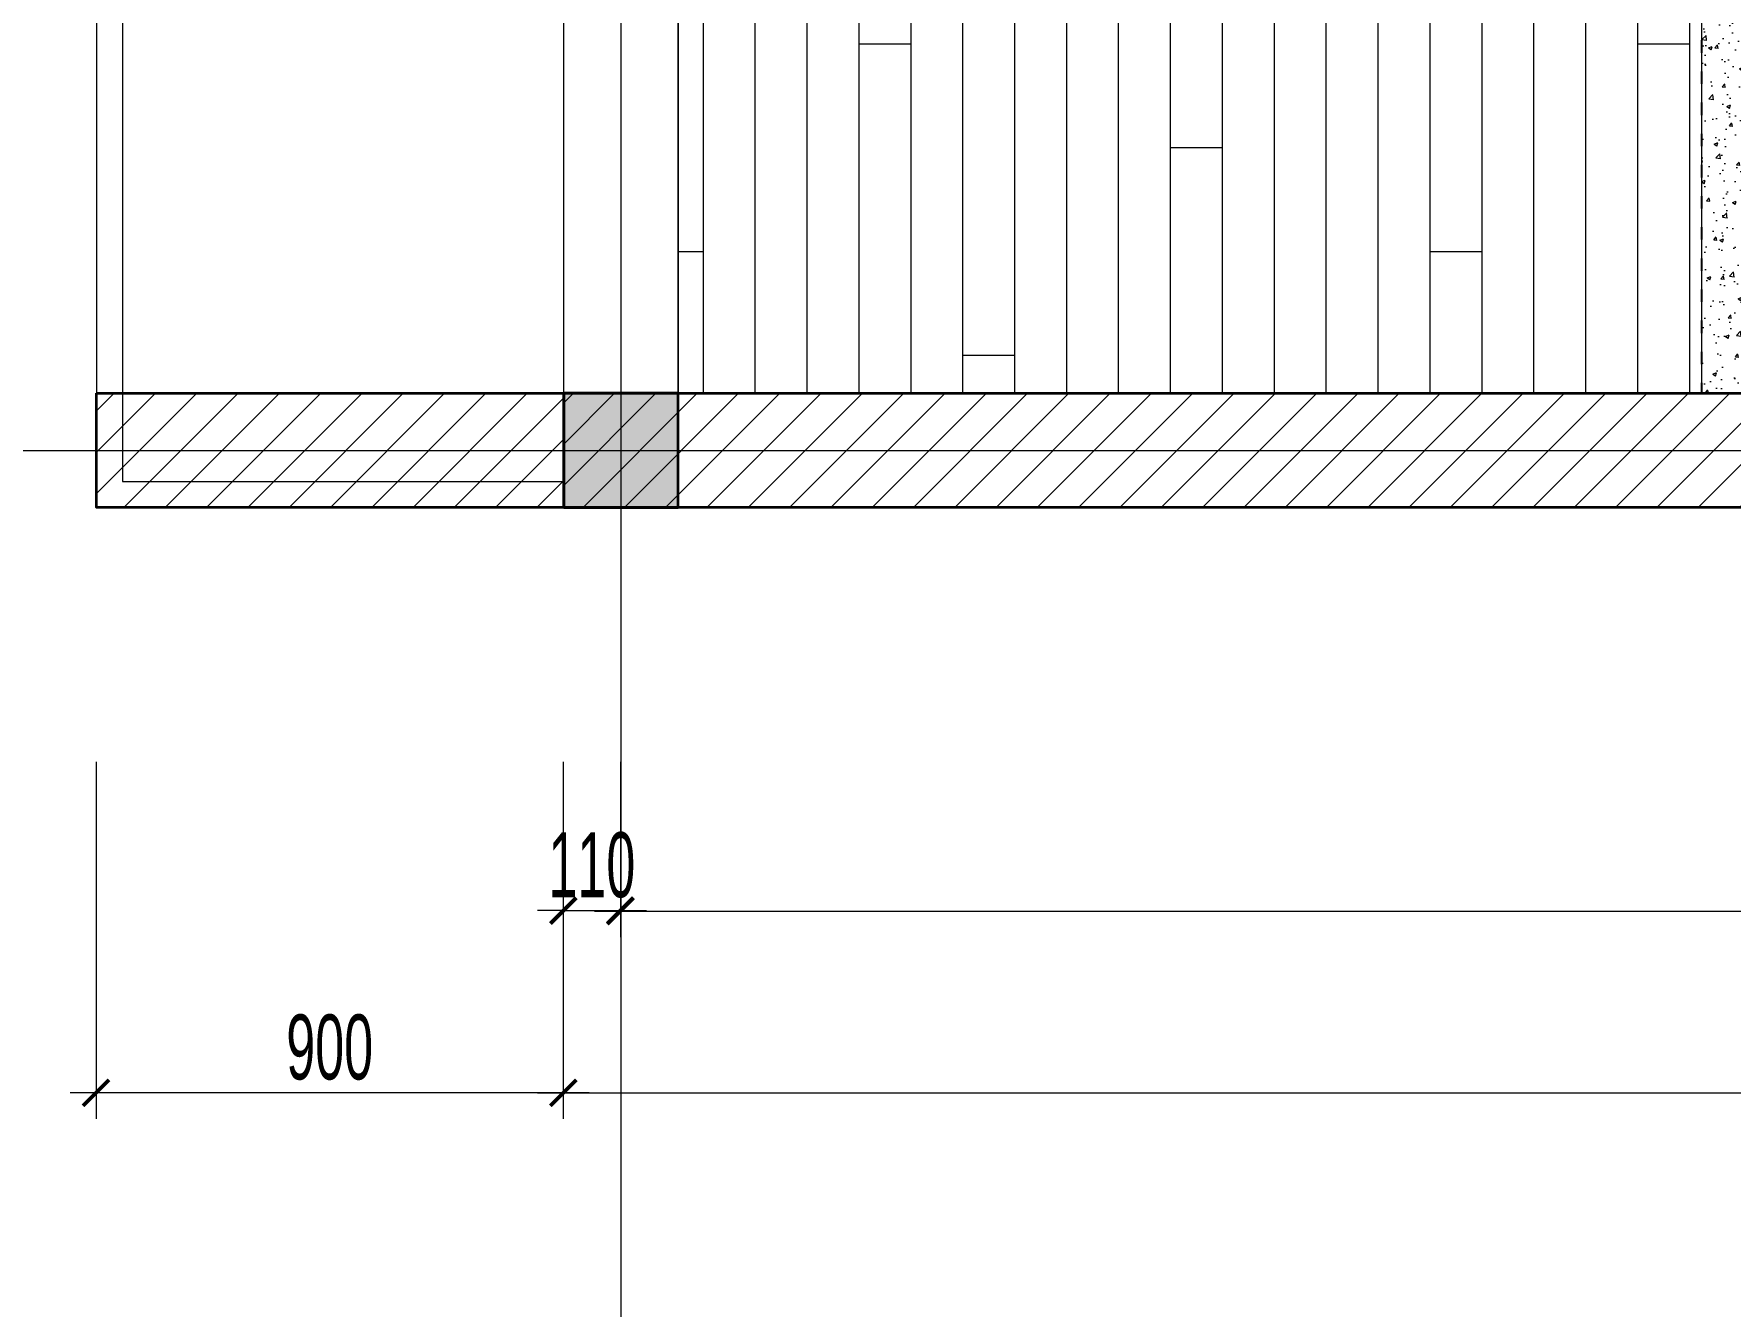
# Model space of a CAD drawing. Header units: millimetres. Extents: x 1336014 to 2939047, y -333549 to -60566.
# Drawn here: x 1476476 to 1479744, y -120302 to -117851 of the extents above; entities that cross this region are included whole.
import ezdxf

# ---------------------------------------------------------------- set-up
doc = ezdxf.new("R2010")
doc.units = ezdxf.units.MM
doc.header["$MEASUREMENT"] = 0
doc.linetypes.add('ACAD_ISO03W100', pattern=[30, 12, -18])
doc.linetypes.add('CENTER2', pattern=[1.125, 0.75, -0.125, 0.125, -0.125])
for name, color, linetype, lineweight in [('01.Cut', 255, 'Continuous', 35), ('02.Thay', 145, 'Continuous', 15), ('03.Manh', 251, 'Continuous', 13), ('06.betong', 2, 'Continuous', 35), ('08.Dim', 156, 'Continuous', 15), ('09.Hatch', 250, 'Continuous', 5), ('10.truc', 250, 'CENTER2', 20)]:
    doc.layers.add(name, color=color, linetype=linetype, lineweight=lineweight)
doc.layers.add('truc1', color=250, linetype='ACAD_ISO03W100')
doc.styles.add('TT5_Text Dim', font='hoatbif.shx', dxfattribs={"width": 0.6})
doc.dimstyles.new('TT5_Dim 1-50', dxfattribs={"dimscale": 50, "dimtxt": 2.5, "dimasz": 1, "dimexe": 1, "dimexo": 0.5, "dimgap": 0.5, "dimtad": 1, "dimdec": 0, "dimzin": 0, "dimdsep": 46, "dimtxsty": 'TT5_Text Dim', "dimblk": 'ARCHTICK', "dimcen": 0, "dimdle": 1, "dimclrd": 256, "dimclre": 256, "dimclrt": 1, "dimadec": 0, "dimazin": 0, "dimtfac": 0.015, "dimtdec": 0, "dimtix": 1, "dimtmove": 2, "dimatfit": 3, "dimldrblk": 'DOT', "dimfxl": 1, "dimtolj": 1, "dimtzin": 0, "dimlwd": -1, "dimlwe": -1, "dimarcsym": 1})

# ---------------------------------------------------------------- blocks, each defined once
blk = doc.blocks.new('DFGFH')
h = blk.add_hatch(color=256)
h.dxf.hatch_style = 1
h.paths.add_polyline_path([(15438.1, 12136.8), (15658.1, 12136.8), (15658.1, 12356.8), (15438.1, 12356.8)])
blk.add_lwpolyline([(15438.1, 12136.8), (15658.1, 12136.8), (15658.1, 12356.8), (15438.1, 12356.8)], close=True)
blk = doc.blocks.new('_ARCHTICK')
at = {"const_width": 0.15}
blk.add_lwpolyline([(-0.5, -0.5), (0.5, 0.5)], dxfattribs=at)
blk = doc.blocks.new('*D626')
at = {"layer": '08.Dim', "transparency": 16777216}
for p, q in [((1477606.1, -119253.7), (1477606.1, -119591.2)), ((1483626.1, -119253.7), (1483626.1, -119591.2)), ((1477556.1, -119541.2), (1483676.1, -119541.2))]:
    blk.add_line(p, q, dxfattribs=at)
at = {"layer": 'Defpoints', "color": 0, "transparency": 16777216}
for p in [(1477606.1, -119228.7), (1483626.1, -119228.7), (1483626.1, -119541.2)]:
    blk.add_point(p, dxfattribs=at)
at = {"layer": '08.Dim', "transparency": 16777216, "xscale": 50, "yscale": 50, "zscale": 50, "rotation": 180}
blk.add_blockref('_ARCHTICK', (1477606.1, -119541.2), dxfattribs=at)
at = {"layer": '08.Dim', "transparency": 16777216, "xscale": 50, "yscale": 50, "zscale": 50}
blk.add_blockref('_ARCHTICK', (1483626.1, -119541.2), dxfattribs=at)
at = {"layer": '08.Dim', "color": 1, "transparency": 16777216, "insert": (1480616.1, -119453.7), "char_height": 125, "attachment_point": 5, "style": 'TT5_Text Dim'}
blk.add_mtext('\\A1;6020', dxfattribs=at)
blk = doc.blocks.new('_DOT')
blk.add_line((-0.5, 0), (-1, 0))
at = {"const_width": 0.5}
blk.add_lwpolyline([(-0.25, 0, 1), (0.25, 0, 1)], format="xyb", close=True, dxfattribs=at)
blk = doc.blocks.new('*D630')
at = {"layer": '08.Dim', "transparency": 16777216}
for p, q in [((1477496.1, -119253.7), (1477496.1, -119941.2)), ((1492496.1, -119253.7), (1492496.1, -119941.2)), ((1477446.1, -119891.2), (1492546.1, -119891.2))]:
    blk.add_line(p, q, dxfattribs=at)
at = {"layer": 'Defpoints', "color": 0, "transparency": 16777216}
for p in [(1477496.1, -119228.7), (1492496.1, -119228.7), (1492496.1, -119891.2)]:
    blk.add_point(p, dxfattribs=at)
at = {"layer": '08.Dim', "transparency": 16777216, "xscale": 50, "yscale": 50, "zscale": 50, "rotation": 180}
blk.add_blockref('_ARCHTICK', (1477496.1, -119891.2), dxfattribs=at)
at = {"layer": '08.Dim', "transparency": 16777216, "xscale": 50, "yscale": 50, "zscale": 50}
blk.add_blockref('_ARCHTICK', (1492496.1, -119891.2), dxfattribs=at)
at = {"layer": '08.Dim', "color": 1, "transparency": 16777216, "insert": (1485496.1, -119803.7), "char_height": 125, "attachment_point": 5, "style": 'TT5_Text Dim'}
blk.add_mtext('\\A1;15000', dxfattribs=at)
blk = doc.blocks.new('*D615')
at = {"layer": '08.Dim', "transparency": 16777216}
for p, q in [((1476596.1, -119253.7), (1476596.1, -119941.2)), ((1477496.1, -119253.7), (1477496.1, -119941.2)), ((1477546.1, -119891.2), (1476546.1, -119891.2))]:
    blk.add_line(p, q, dxfattribs=at)
at = {"layer": 'Defpoints', "color": 0, "transparency": 16777216}
for p in [(1476596.1, -119228.7), (1477496.1, -119228.7), (1476596.1, -119891.2)]:
    blk.add_point(p, dxfattribs=at)
at = {"layer": '08.Dim', "transparency": 16777216, "xscale": 50, "yscale": 50, "zscale": 50, "rotation": 180}
blk.add_blockref('_ARCHTICK', (1476596.1, -119891.2), dxfattribs=at)
at = {"layer": '08.Dim', "transparency": 16777216, "xscale": 50, "yscale": 50, "zscale": 50}
blk.add_blockref('_ARCHTICK', (1477496.1, -119891.2), dxfattribs=at)
at = {"layer": '08.Dim', "color": 1, "transparency": 16777216, "insert": (1477046.1, -119803.7), "char_height": 125, "attachment_point": 5, "style": 'TT5_Text Dim'}
blk.add_mtext('\\A1;900', dxfattribs=at)
blk = doc.blocks.new('*D616')
at = {"layer": '08.Dim', "transparency": 16777216}
for p, q in [((1477496.1, -119253.7), (1477496.1, -119590.2)), ((1477606.1, -119253.7), (1477606.1, -119590.2)), ((1477496.1, -119540.2), (1477446.1, -119540.2)), ((1477496.1, -119540.2), (1477606.1, -119540.2)), ((1477606.1, -119540.2), (1477656.1, -119540.2))]:
    blk.add_line(p, q, dxfattribs=at)
at = {"layer": 'Defpoints', "color": 0, "transparency": 16777216}
for p in [(1477496.1, -119228.7), (1477606.1, -119228.7), (1477606.1, -119540.2)]:
    blk.add_point(p, dxfattribs=at)
at = {"layer": '08.Dim', "transparency": 16777216, "xscale": 50, "yscale": 50, "zscale": 50}
blk.add_blockref('_ARCHTICK', (1477496.1, -119540.2), dxfattribs=at)
at = {"layer": '08.Dim', "transparency": 16777216, "xscale": 50, "yscale": 50, "zscale": 50, "rotation": 180}
blk.add_blockref('_ARCHTICK', (1477606.1, -119540.2), dxfattribs=at)
at = {"layer": '08.Dim', "color": 1, "transparency": 16777216, "insert": (1477551.1, -119452.7), "char_height": 125, "attachment_point": 5, "style": 'TT5_Text Dim'}
blk.add_mtext('\\A1;110', dxfattribs=at)

msp = doc.modelspace()

# ---------------------------------------------------------------- hatches: boundary and pattern name
at = {"layer": '09.Hatch'}
h = msp.add_hatch(dxfattribs=at)
h.set_pattern_fill('BOARD', color=256, scale=100, angle=90, pattern_type=2)
h.set_pattern_definition([(90, (781165.58, -119671.03), (-100, 6e-15), []), (180, (781165.58, -119671.03), (-400, -400), [100, -1400]), (180, (780965.58, -119071.03), (-400, -400), [100, -1400])])
h.paths.add_polyline_path([(1477717.1, -114983.6), (1479688.6, -114983.6), (1479688.6, -118543.6), (1477717.1, -118543.6)])
h = msp.add_hatch(dxfattribs=at)
h.set_pattern_fill('AR-CONC', color=256, scale=10)
h.set_pattern_definition([(50, (781205.58, -119671.03), (71.7260183, -6.2752135), [7.5, -82.5]), (355, (781205.58, -119671.03), (-13.875133, 75.219213), [6, -66]), (100.4514, (781211.555, -119671.55), (57.850938, 68.943954), [6.374019, -70.114211]), (46.1842, (781205.58, -119651.03), (106.724105, -16.551901), [11.25, -123.75]), (96.6356, (781214.47, -119652.41), (93.46627, 97.411787), [9.561029, -105.1713]), (351.1842, (781205.58, -119651.03), (93.466195, 97.41186), [9, -99]), (21, (781215.58, -119656.03), (59.690705, -40.261889), [7.5, -82.5]), (326, (781215.58, -119656.03), (24.331533, 72.5150045), [6, -66]), (71.4514, (781220.55, -119659.385), (84.022263, 32.25305), [6.374019, -70.114211]), (37.5, (781205.577, -119671.03), (1.2159855, 33.2893854), [0, -65.2, 0, -67, 0, -66.25]), (7.5, (781205.577, -119671.03), (26.3069537, 39.4411712), [0, -38.2, 0, -63.7, 0, -25.25]), (327.5, (781183.277, -119671.03), (53.3822436, -2.2554872), [0, -25, 0, -78, 0, -103.5]), (317.5, (781173.277, -119671.03), (58.318617, 10.0104982), [0, -32.5, 0, -51.8, 0, -73.5])])
h.paths.add_polyline_path([(1479688.6, -118543.6), (1479798.6, -118543.6), (1479798.6, -117743.6), (1479688.6, -117743.6)])
at = {"layer": '09.Hatch', "ltscale": 50}
h = msp.add_hatch(dxfattribs=at)
h.set_pattern_fill('TUONGXAY', color=256, scale=450, style=0)
h.set_pattern_definition([(45, (938089.135, -82667.84), (-39.7747564, 39.7747564), [])])
h.paths.add_polyline_path([(1492497.1, -117963.6), (1492277.1, -117963.6), (1492277.1, -118543.6), (1477497.1, -118543.6), (1477497.1, -118763.6), (1492497.1, -118763.6)])
h = msp.add_hatch(dxfattribs=at)
h.set_pattern_fill('TUONGXAY', color=256, scale=450, style=0)
h.set_pattern_definition([(45, (85191.883, -15963.405), (-39.7747564, 39.7747564), [])])
h.paths.add_polyline_path([(1476597.1, -118543.6), (1477497.1, -118543.6), (1477497.1, -118763.6), (1476597.1, -118763.6)])

# ---------------------------------------------------------------- linework, layer by layer
at = {"layer": '01.Cut'}
msp.add_lwpolyline([(1492497.1, -117963.6), (1492497.1, -118763.6), (1477497.1, -118763.6), (1477497.1, -118543.6), (1492277.1, -118543.6), (1492277.1, -117963.6)], dxfattribs=at)
msp.add_lwpolyline([(1476597.1, -118543.6), (1477497.1, -118543.6), (1477497.1, -118763.6), (1476597.1, -118763.6)], close=True, dxfattribs=at)
at = {"layer": '02.Thay'}
for points in [[(1477497.1, -114763.6), (1476597.1, -114763.6), (1476597.1, -118653.6), (1476597.1, -118763.6), (1477497.1, -118763.6)], [(1477497.1, -114813.6), (1476647.1, -114813.6), (1476647.1, -118653.6), (1476647.1, -118713.6), (1477497.1, -118713.6)]]:
    msp.add_lwpolyline(points, dxfattribs=at)
msp.add_lwpolyline([(1477497.1, -117793.6), (1477717.1, -117793.6), (1477717.1, -118543.6), (1477497.1, -118543.6)], close=True, dxfattribs=at)
at = {"layer": '03.Manh'}
msp.add_lwpolyline([(1477717.1, -114983.6), (1479688.6, -114983.6), (1479688.6, -118543.6), (1477717.1, -118543.6)], close=True, dxfattribs=at)
at = {"layer": '10.truc'}
for p, q in [((1477607.1, -113781.9), (1477607.1, -129023)), ((1474309.1, -118653.6), (1495099, -118653.6))]:
    msp.add_line(p, q, dxfattribs=at)
at = {"layer": 'truc1', "ltscale": 2}
msp.add_lwpolyline([(1479688.6, -118543.6), (1479798.6, -118543.6), (1479798.6, -117743.6), (1479688.6, -117743.6)], close=True, dxfattribs=at)

# ---------------------------------------------------------------- block references
at = {"layer": '06.betong'}
msp.add_blockref('DFGFH', (1462059, -130900.3), dxfattribs=at)

# ---------------------------------------------------------------- dimensions: what is measured, and where the dimension line sits
at = {"layer": '08.Dim'}
for base, p1, p2, picture, middle in [((1476596.1, -119891.2), (1477496.1, -119228.7), (1476596.1, -119228.7), '*D615', (1477046.1, -119803.7)), ((1477606.1, -119540.2), (1477496.1, -119228.7), (1477606.1, -119228.7), '*D616', (1477551.1, -119452.7)), ((1483626.1, -119541.2), (1477606.1, -119228.7), (1483626.1, -119228.7), '*D626', (1480616.1, -119453.7))]:
    dim = msp.add_linear_dim(base=base, p1=p1, p2=p2, dimstyle='TT5_Dim 1-50', dxfattribs=at)
    dim.commit()
    dim.dimension.update_dxf_attribs({"geometry": picture, "text_midpoint": middle})
dim = msp.add_linear_dim(base=(1492496.1, -119891.2), p1=(1477496.1, -119228.7), p2=(1492496.1, -119228.7), dimstyle='TT5_Dim 1-50', dxfattribs=at)
dim.commit()
dim.dimension.update_dxf_attribs({"geometry": '*D630', "text_midpoint": (1485496.1, -119803.7), "dimtype": 160})

doc.saveas('drawing.dxf')
